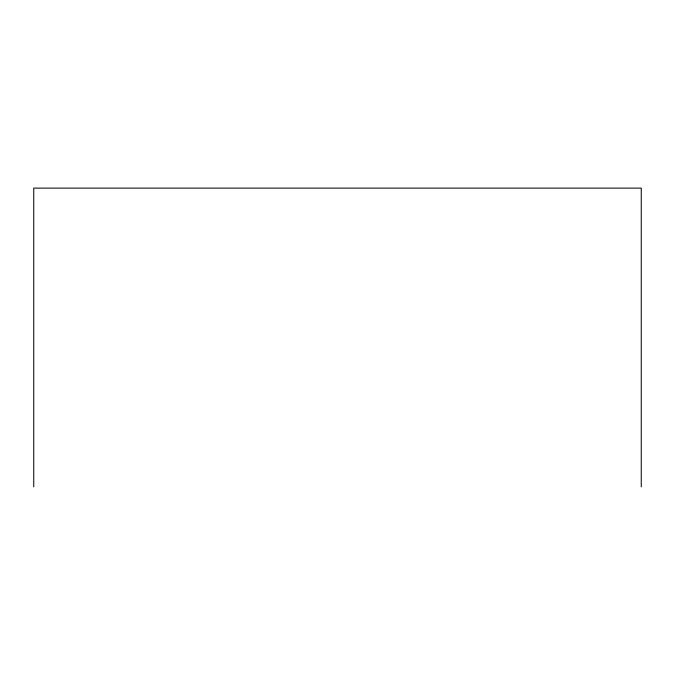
<?xml version="1.0" encoding="UTF-8"?>
<svg xmlns="http://www.w3.org/2000/svg" width="675" height="675" viewBox="0 0 675 675"><rect width="100%" height="100%" fill="white"/><g stroke="black" fill="none" stroke-linecap="round" stroke-linejoin="round"><path stroke-width="1.01" d="M641.25 486.877L641.25 188.123L33.75 188.123L33.75 486.877"/></g></svg>
